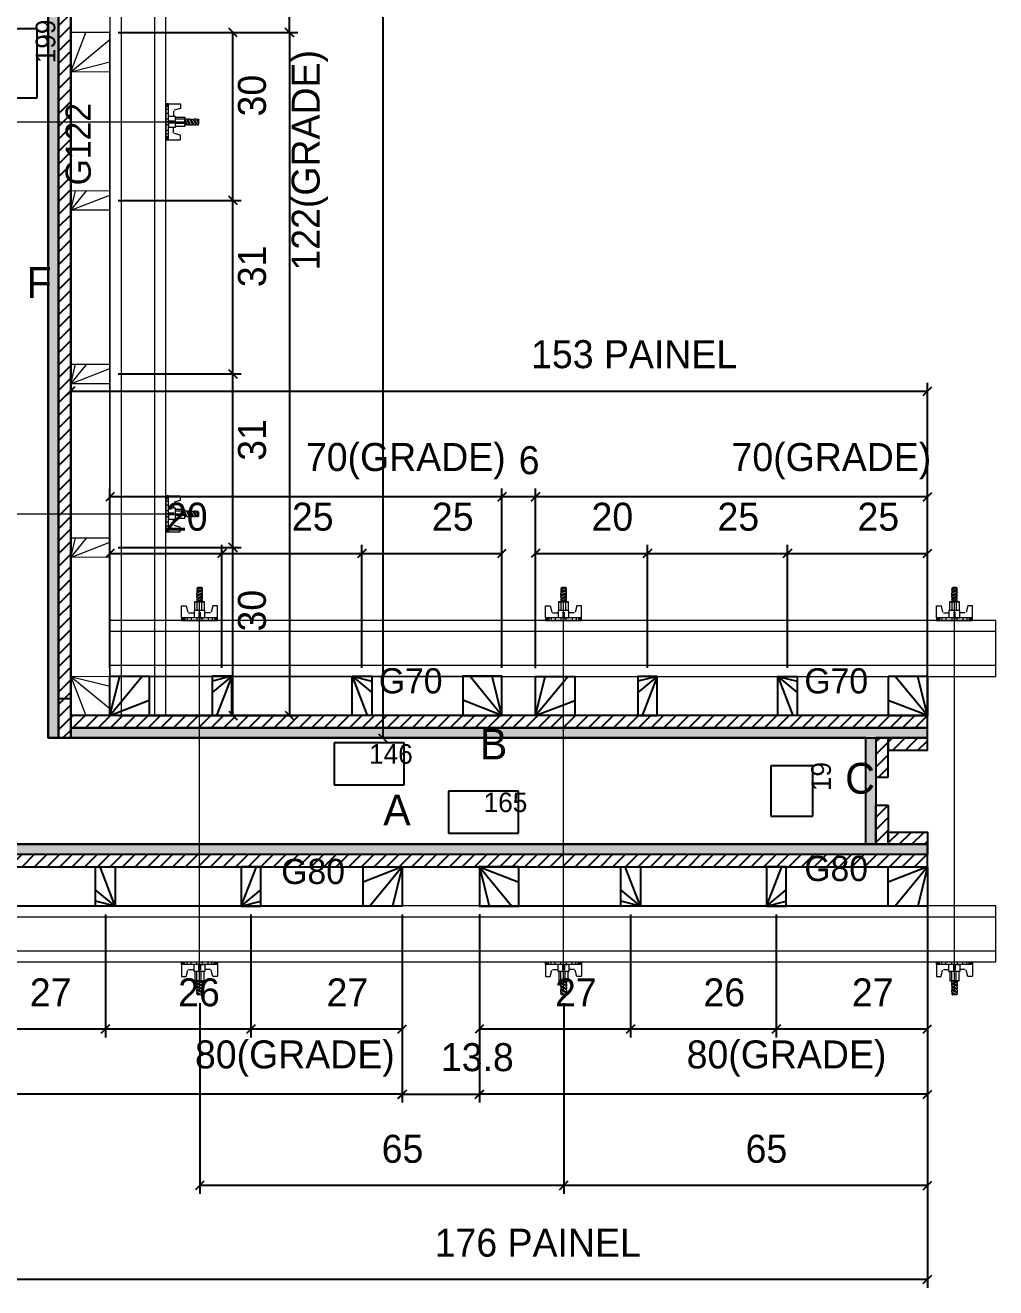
# Model space of a CAD drawing. Header units: metres. Extents: x 3381 to 7688, y 7451 to 8182.
# Drawn here: x 3556.9 to 3903.5, y 7450.9 to 7901.9 of the extents above; entities that cross this region are included whole.
import ezdxf

# ---------------------------------------------------------------- set-up
doc = ezdxf.new("R2010")
doc.units = ezdxf.units.M
for name, color, linetype in [('CHAPA', 7, 'Continuous'), ('CONCRETO', 7, 'Continuous'), ('COTA', 7, 'Continuous'), ('Hachura', 7, 'Continuous'), ('Madeira', 7, 'Continuous'), ('MEIO_PONT', 7, 'Continuous'), ('Perfil Metálico', 7, 'Continuous'), ('SARRAFO', 7, 'Continuous'), ('TEXTO_GERAL', 7, 'Continuous')]:
    doc.layers.add(name, color=color, linetype=linetype)

msp = doc.modelspace()

# ---------------------------------------------------------------- hatches: boundary and pattern name
at = {"layer": 'Hachura'}
h = msp.add_hatch(color=7, dxfattribs=at)
h.dxf.hatch_style = 1
h.paths.add_polyline_path([(3568.7, 8067.31), (3565.1, 8067.31), (3565.1, 7647.31), (3568.7, 7647.31), (3568.7, 8067.31)])
h = msp.add_hatch(dxfattribs=at)
h.set_pattern_fill('ANSI31')
h.paths.add_polyline_path([(3573.1, 8067.31), (3568.7, 8067.31), (3568.7, 7647.31), (3573.1, 7647.31), (3573.1, 8067.31)])
h = msp.add_hatch(dxfattribs=at)
h.set_pattern_fill('ANSI31')
h.paths.add_polyline_path([(3573.1, 7650.91), (3573.1, 7655.31), (3879.1, 7655.31), (3879.1, 7650.91), (3573.1, 7650.91)])
h = msp.add_hatch(color=7, dxfattribs=at)
h.dxf.hatch_style = 1
h.paths.add_polyline_path([(3573.1, 7647.31), (3879.1, 7647.31), (3879.1, 7650.91), (3573.1, 7650.91), (3573.1, 7647.31)])
h = msp.add_hatch(color=7, dxfattribs=at)
h.dxf.hatch_style = 1
h.paths.add_polyline_path([(3860.7, 7609.31), (3857.1, 7609.31), (3857.1, 7647.31), (3860.7, 7647.31), (3860.7, 7609.31)])
h = msp.add_hatch(dxfattribs=at)
h.set_pattern_fill('ANSI31')
h.paths.add_polyline_path([(3860.7, 7647.31), (3865.1, 7647.31), (3865.1, 7633.31), (3860.7, 7633.31), (3860.7, 7647.31)])
h = msp.add_hatch(dxfattribs=at)
h.set_pattern_fill('ANSI31')
h.paths.add_polyline_path([(3865.1, 7642.91), (3865.1, 7647.31), (3879.1, 7647.31), (3879.1, 7642.91), (3865.1, 7642.91)])
h = msp.add_hatch(dxfattribs=at)
h.set_pattern_fill('ANSI31')
h.paths.add_polyline_path([(3860.7, 7609.31), (3865.1, 7609.31), (3865.1, 7623.31), (3860.7, 7623.31), (3860.7, 7609.31)])
h = msp.add_hatch(dxfattribs=at)
h.set_pattern_fill('ANSI31')
h.paths.add_polyline_path([(3865.1, 7613.71), (3865.1, 7609.31), (3879.1, 7609.31), (3879.1, 7613.71), (3865.1, 7613.71)])
h = msp.add_hatch(color=7, dxfattribs=at)
h.dxf.hatch_style = 1
h.paths.add_polyline_path([(3527.1, 7609.31), (3879.1, 7609.31), (3879.1, 7605.71), (3527.1, 7605.71), (3527.1, 7609.31)])
h = msp.add_hatch(dxfattribs=at)
h.set_pattern_fill('ANSI31')
h.paths.add_polyline_path([(3527.1, 7605.71), (3527.1, 7601.31), (3879.1, 7601.31), (3879.1, 7605.71), (3527.1, 7605.71)])

# ---------------------------------------------------------------- linework, layer by layer
at = {"layer": 'CHAPA', "color": 1, "lineweight": 25}
for points in [[(3565.1, 8067.31), (3565.1, 7647.31), (3568.7, 7647.31), (3568.7, 8067.31)], [(3573.1, 7647.31), (3879.1, 7647.31), (3879.1, 7650.91), (3573.1, 7650.91)], [(3860.7, 7609.31), (3857.1, 7609.31), (3857.1, 7647.31), (3860.7, 7647.31)], [(3527.1, 7609.31), (3879.1, 7609.31), (3879.1, 7605.71), (3527.1, 7605.71)]]:
    msp.add_lwpolyline(points, close=True, dxfattribs=at)
at = {"layer": 'CONCRETO', "color": 2, "lineweight": 25}
msp.add_lwpolyline([(3857.1, 7609.31), (3857.1, 7647.31), (3565.1, 7647.31), (3565.1, 8045.31), (3527.1, 8045.31), (3527.1, 7609.31)], close=True, dxfattribs=at)
at = {"layer": 'COTA', "color": 241, "lineweight": 25}
for p, q in [((3684.58, 8067.31), (3684.58, 7647.31)), ((3651.23, 7899.32), (3651.23, 7907.33)), ((3590.08, 7899.32), (3654.23, 7899.32)), ((3590.1, 7899.32), (3634.03, 7899.32)), ((3590.1, 7899.32), (3654.23, 7899.32)), ((3631.03, 7839.33), (3631.03, 7899.32)), ((3651.23, 7899.32), (3651.23, 7655.33)), ((3590.1, 7839.33), (3634.03, 7839.33)), ((3590.1, 7839.33), (3634.03, 7839.33)), ((3631.03, 7777.33), (3631.03, 7839.33)), ((3590.1, 7777.33), (3634.03, 7777.33)), ((3590.1, 7777.33), (3634.03, 7777.33)), ((3631.03, 7715.33), (3631.03, 7777.33)), ((3573.1, 7650.31), (3573.1, 7774.18)), ((3573.1, 7771.18), (3879.1, 7771.18)), ((3879.1, 7650.31), (3879.1, 7774.18)), ((3587.11, 7672.3), (3587.11, 7736.45)), ((3727.11, 7672.32), (3727.11, 7736.45)), ((3727.11, 7672.33), (3727.11, 7736.43)), ((3739.1, 7672.28), (3739.1, 7736.43)), ((3739.1, 7672.31), (3739.1, 7736.43)), ((3879.1, 7672.31), (3879.1, 7736.43)), ((3727.11, 7733.45), (3587.11, 7733.45)), ((3739.1, 7733.43), (3727.11, 7733.43)), ((3879.1, 7733.43), (3739.1, 7733.43)), ((3587.11, 7672.33), (3587.11, 7716.25)), ((3587.11, 7713.25), (3627.11, 7713.25)), ((3590.1, 7715.33), (3634.03, 7715.33)), ((3590.1, 7715.33), (3634.03, 7715.33)), ((3627.11, 7672.33), (3627.11, 7716.25)), ((3627.11, 7672.33), (3627.11, 7716.25)), ((3627.11, 7713.25), (3677.11, 7713.25)), ((3631.03, 7655.33), (3631.03, 7715.33)), ((3677.11, 7672.33), (3677.11, 7716.25)), ((3677.11, 7672.33), (3677.11, 7716.25)), ((3677.11, 7713.25), (3727.11, 7713.25)), ((3727.11, 7672.32), (3727.11, 7716.25)), ((3739.1, 7672.31), (3739.1, 7716.24)), ((3739.1, 7713.24), (3779.1, 7713.24)), ((3779.1, 7672.31), (3779.1, 7716.24)), ((3779.1, 7672.31), (3779.1, 7716.24)), ((3779.1, 7713.24), (3829.1, 7713.24)), ((3829.1, 7672.31), (3829.1, 7716.24)), ((3829.1, 7672.31), (3829.1, 7716.24)), ((3829.1, 7713.24), (3879.1, 7713.24)), ((3879.1, 7672.31), (3879.1, 7716.24)), ((3590.11, 7655.33), (3634.03, 7655.33)), ((3590.11, 7655.33), (3654.23, 7655.33)), ((3576.1, 7647.31), (3687.58, 7647.31)), ((3879.1, 7598.27), (3879.1, 7450.91)), ((3879.1, 7598.27), (3879.1, 7484.44)), ((3585.48, 7584.27), (3585.48, 7540.34)), ((3585.48, 7584.27), (3585.48, 7540.34)), ((3637.48, 7584.27), (3637.48, 7540.34)), ((3637.48, 7584.27), (3637.48, 7540.34)), ((3691.47, 7584.27), (3691.47, 7517.04)), ((3691.48, 7584.27), (3691.48, 7540.34)), ((3691.5, 7584.27), (3691.5, 7517.04)), ((3719.08, 7584.27), (3719.08, 7540.34)), ((3719.08, 7584.27), (3719.08, 7517.04)), ((3719.1, 7584.31), (3719.1, 7517.04)), ((3773.08, 7584.27), (3773.08, 7540.34)), ((3773.08, 7584.27), (3773.08, 7540.34)), ((3825.08, 7584.27), (3825.08, 7540.34)), ((3825.08, 7584.27), (3825.08, 7540.34)), ((3879.08, 7584.27), (3879.08, 7540.34)), ((3879.1, 7584.27), (3879.1, 7517.04)), ((3619.16, 7552.51), (3619.16, 7484.44)), ((3749.16, 7552.51), (3749.16, 7484.44)), ((3749.16, 7552.51), (3749.16, 7484.44)), ((3531.48, 7543.34), (3585.48, 7543.34)), ((3585.48, 7543.34), (3637.48, 7543.34)), ((3637.48, 7543.34), (3691.48, 7543.34)), ((3719.08, 7543.34), (3773.08, 7543.34)), ((3773.08, 7543.34), (3825.08, 7543.34)), ((3825.08, 7543.34), (3879.08, 7543.34)), ((3691.47, 7520.04), (3531.48, 7520.04)), ((3691.5, 7520.04), (3719.1, 7520.04)), ((3879.1, 7520.04), (3719.08, 7520.04)), ((3749.16, 7487.44), (3619.16, 7487.44)), ((3879.1, 7487.44), (3749.16, 7487.44)), ((3879.1, 7453.91), (3527.1, 7453.91))]:
    msp.add_line(p, q, dxfattribs=at)
at = {"layer": 'COTA', "color": 180, "lineweight": 25}
for p, q in [((3561.1, 7900.64), (3546.1, 7900.64)), ((3561.1, 7875.98), (3561.1, 7900.64)), ((3546.1, 7875.98), (3561.1, 7875.98)), ((3692.14, 7645.61), (3667.14, 7645.61)), ((3667.14, 7645.61), (3667.14, 7630.61)), ((3692.14, 7630.61), (3692.14, 7645.61)), ((3838.1, 7637.31), (3823.1, 7637.31)), ((3823.1, 7637.31), (3823.1, 7619.31)), ((3838.1, 7619.31), (3838.1, 7637.31)), ((3667.14, 7630.61), (3692.14, 7630.61)), ((3733.06, 7628.31), (3708.06, 7628.31)), ((3708.06, 7628.31), (3708.06, 7613.31)), ((3733.06, 7613.31), (3733.06, 7628.31)), ((3823.1, 7619.31), (3838.1, 7619.31)), ((3708.06, 7613.31), (3733.06, 7613.31))]:
    msp.add_line(p, q, dxfattribs=at)
at = {"layer": 'COTA', "color": 0, "lineweight": 25}
for p, q in [((3632.53, 7897.82), (3629.53, 7900.82)), ((3652.73, 7897.82), (3649.73, 7900.82)), ((3649.73, 7900.82), (3652.73, 7897.82)), ((3632.53, 7837.83), (3629.53, 7840.83)), ((3629.53, 7840.83), (3632.53, 7837.83)), ((3632.53, 7775.83), (3629.53, 7778.83)), ((3629.53, 7778.83), (3632.53, 7775.83)), ((3574.6, 7772.68), (3571.6, 7769.68)), ((3877.6, 7769.68), (3880.6, 7772.68)), ((3588.61, 7734.95), (3585.61, 7731.95)), ((3725.61, 7731.95), (3728.61, 7734.95)), ((3728.61, 7734.93), (3725.61, 7731.93)), ((3740.6, 7734.93), (3737.6, 7731.93)), ((3737.6, 7731.93), (3740.6, 7734.93)), ((3877.6, 7731.93), (3880.6, 7734.93)), ((3632.53, 7713.83), (3629.53, 7716.83)), ((3629.53, 7716.83), (3632.53, 7713.83)), ((3588.61, 7714.75), (3585.61, 7711.75)), ((3625.61, 7711.75), (3628.61, 7714.75)), ((3628.61, 7714.75), (3625.61, 7711.75)), ((3675.61, 7711.75), (3678.61, 7714.75)), ((3678.61, 7714.75), (3675.61, 7711.75)), ((3725.61, 7711.75), (3728.61, 7714.75)), ((3740.6, 7714.74), (3737.6, 7711.74)), ((3777.6, 7711.74), (3780.6, 7714.74)), ((3780.6, 7714.74), (3777.6, 7711.74)), ((3827.6, 7711.74), (3830.6, 7714.74)), ((3830.6, 7714.74), (3827.6, 7711.74)), ((3877.6, 7711.74), (3880.6, 7714.74)), ((3629.53, 7656.83), (3632.53, 7653.83)), ((3649.73, 7656.83), (3652.73, 7653.83)), ((3683.08, 7648.81), (3686.08, 7645.81)), ((3583.98, 7541.84), (3586.98, 7544.84)), ((3586.98, 7544.84), (3583.98, 7541.84)), ((3635.98, 7541.84), (3638.98, 7544.84)), ((3638.98, 7544.84), (3635.98, 7541.84)), ((3689.98, 7541.84), (3692.98, 7544.84)), ((3720.58, 7544.84), (3717.58, 7541.84)), ((3771.58, 7541.84), (3774.58, 7544.84)), ((3774.58, 7544.84), (3771.58, 7541.84)), ((3823.58, 7541.84), (3826.58, 7544.84)), ((3826.58, 7544.84), (3823.58, 7541.84)), ((3877.58, 7541.84), (3880.58, 7544.84)), ((3689.97, 7518.54), (3692.97, 7521.54)), ((3693, 7521.54), (3690, 7518.54)), ((3720.58, 7521.54), (3717.58, 7518.54)), ((3717.6, 7518.54), (3720.6, 7521.54)), ((3877.6, 7518.54), (3880.6, 7521.54)), ((3620.66, 7488.94), (3617.66, 7485.94)), ((3750.66, 7488.94), (3747.66, 7485.94)), ((3747.66, 7485.94), (3750.66, 7488.94)), ((3877.6, 7485.94), (3880.6, 7488.94)), ((3877.6, 7452.41), (3880.6, 7455.41))]:
    msp.add_line(p, q, dxfattribs=at)
at = {"layer": 'Hachura', "color": 0, "lineweight": 9}
for p, q in [((3608.01, 7873.71), (3607.08, 7873.71)), ((3608.01, 7873.5), (3607.08, 7873.5)), ((3608.01, 7873.17), (3607.08, 7873.17)), ((3608.01, 7872.7), (3607.08, 7872.7)), ((3608.01, 7871.86), (3607.08, 7871.86)), ((3607.09, 7873.85), (3607.09, 7860.96)), ((3607.99, 7873.85), (3607.09, 7873.85)), ((3607.09, 7872.9), (3607.09, 7865.08)), ((3608.01, 7870.43), (3607.09, 7870.43)), ((3607.99, 7860.95), (3607.99, 7873.85)), ((3607.99, 7873.85), (3612.25, 7873.85)), ((3609.8, 7871.28), (3609.8, 7869.33)), ((3612.25, 7872.17), (3610.04, 7871.59)), ((3612.25, 7873.85), (3612.25, 7872.17)), ((3607.99, 7867.4), (3607.09, 7867.4)), ((3607.24, 7866.44), (3607.67, 7866.44)), ((3607.87, 7868.38), (3607.43, 7868.38)), ((3607.67, 7866.44), (3607.88, 7866.44)), ((3610.57, 7869.34), (3607.99, 7869.34)), ((3609.99, 7867.61), (3607.99, 7867.61)), ((3607.99, 7867.4), (3607.99, 7865.47)), ((3607.99, 7867.09), (3609.99, 7867.09)), ((3607.99, 7866.11), (3607.99, 7866.76)), ((3607.99, 7860.95), (3607.99, 7866.11)), ((3607.99, 7865.47), (3610.57, 7865.47)), ((3609.8, 7863.52), (3609.8, 7865.47)), ((3610.57, 7865.47), (3610.57, 7869.34)), ((3610.57, 7869.34), (3610.57, 7869.08)), ((3610.57, 7869.34), (3610.57, 7869.08)), ((3610.57, 7869.08), (3613.8, 7869.08)), ((3613.8, 7868.3), (3610.57, 7868.3)), ((3613.8, 7866.76), (3610.57, 7866.76)), ((3613.8, 7865.73), (3610.57, 7865.73)), ((3613.73, 7869.08), (3613.73, 7865.73)), ((3613.8, 7869.08), (3613.8, 7865.73)), ((3614.44, 7868.3), (3613.8, 7868.3)), ((3614.76, 7866.37), (3613.8, 7868.3)), ((3613.8, 7867.53), (3614.43, 7866.26)), ((3613.8, 7867.27), (3614.25, 7866.37)), ((3613.8, 7866.37), (3614.25, 7866.37)), ((3614.44, 7868.3), (3615.41, 7866.37)), ((3614.52, 7868.4), (3615.59, 7866.26)), ((3615.83, 7866.3), (3614.75, 7868.46)), ((3614.76, 7866.37), (3615.41, 7866.37)), ((3615.39, 7868.3), (3614.96, 7868.3)), ((3615.92, 7866.37), (3614.96, 7868.3)), ((3615.39, 7868.3), (3615.6, 7868.3)), ((3615.6, 7868.3), (3616.57, 7866.37)), ((3615.68, 7868.4), (3616.75, 7866.26)), ((3616.99, 7866.3), (3615.91, 7868.46)), ((3615.92, 7866.37), (3616.57, 7866.37)), ((3616.12, 7868.3), (3616.76, 7868.3)), ((3617.09, 7866.37), (3616.12, 7868.3)), ((3616.36, 7866.37), (3616.57, 7866.37)), ((3616.76, 7868.3), (3617.73, 7866.37)), ((3616.84, 7868.4), (3617.91, 7866.26)), ((3618.15, 7866.3), (3617.07, 7868.46)), ((3617.09, 7866.37), (3617.73, 7866.37)), ((3618.25, 7866.37), (3617.28, 7868.3)), ((3617.92, 7868.3), (3617.28, 7868.3)), ((3618.25, 7866.37), (3617.28, 7868.3)), ((3617.92, 7868.3), (3618.57, 7867.02)), ((3618, 7868.4), (3618.57, 7867.27)), ((3618.57, 7867.79), (3618.23, 7868.46)), ((3618.25, 7866.37), (3618.57, 7866.37)), ((3618.57, 7868.05), (3618.44, 7868.3)), ((3618.57, 7868.3), (3618.89, 7867.98)), ((3618.57, 7868.3), (3618.57, 7866.37)), ((3618.57, 7866.37), (3618.89, 7866.69)), ((3618.89, 7866.69), (3618.89, 7867.98)), ((3608.01, 7864.36), (3607.08, 7864.36)), ((3608.01, 7862.95), (3607.08, 7862.95)), ((3608.01, 7862.1), (3607.08, 7862.1)), ((3608.01, 7861.64), (3607.08, 7861.64)), ((3608.01, 7861.3), (3607.08, 7861.3)), ((3608.01, 7861.09), (3607.08, 7861.09)), ((3607.09, 7860.96), (3612.23, 7860.96)), ((3612.25, 7862.63), (3610.04, 7863.21)), ((3612.25, 7860.95), (3612.25, 7862.63)), ((3607.06, 7733.85), (3607.06, 7720.96)), ((3607.97, 7733.85), (3607.06, 7733.85)), ((3607.98, 7733.71), (3607.06, 7733.71)), ((3607.98, 7733.5), (3607.06, 7733.5)), ((3607.98, 7733.17), (3607.06, 7733.17)), ((3607.06, 7732.9), (3607.06, 7725.08)), ((3607.98, 7732.7), (3607.06, 7732.7)), ((3607.98, 7731.86), (3607.06, 7731.86)), ((3607.98, 7730.43), (3607.06, 7730.43)), ((3607.97, 7720.95), (3607.97, 7733.85)), ((3607.97, 7733.85), (3612.22, 7733.85)), ((3609.77, 7731.28), (3609.77, 7729.33)), ((3612.22, 7732.17), (3610.01, 7731.59)), ((3612.22, 7733.85), (3612.22, 7732.17)), ((3607.97, 7727.4), (3607.06, 7727.4)), ((3607.21, 7726.44), (3607.65, 7726.44)), ((3607.84, 7728.38), (3607.41, 7728.38)), ((3607.65, 7726.44), (3607.86, 7726.44)), ((3610.55, 7729.34), (3607.97, 7729.34)), ((3609.96, 7727.61), (3607.97, 7727.61)), ((3607.97, 7727.4), (3607.97, 7725.47)), ((3607.97, 7727.09), (3609.96, 7727.09)), ((3607.97, 7726.11), (3607.97, 7726.76)), ((3607.97, 7720.95), (3607.97, 7726.11)), ((3610.55, 7725.47), (3610.55, 7729.34)), ((3610.55, 7729.34), (3610.55, 7729.08)), ((3610.55, 7729.34), (3610.55, 7729.08)), ((3610.55, 7729.08), (3613.77, 7729.08)), ((3613.77, 7728.3), (3610.55, 7728.3)), ((3613.77, 7726.76), (3610.55, 7726.76)), ((3613.77, 7725.73), (3610.55, 7725.73)), ((3613.7, 7729.08), (3613.7, 7725.73)), ((3613.77, 7729.08), (3613.77, 7725.73)), ((3614.41, 7728.3), (3613.77, 7728.3)), ((3614.74, 7726.37), (3613.77, 7728.3)), ((3613.77, 7727.53), (3614.4, 7726.26)), ((3613.77, 7727.27), (3614.22, 7726.37)), ((3613.77, 7726.37), (3614.22, 7726.37)), ((3614.41, 7728.3), (3615.38, 7726.37)), ((3614.49, 7728.4), (3615.56, 7726.26)), ((3615.81, 7726.3), (3614.72, 7728.46)), ((3614.74, 7726.37), (3615.38, 7726.37)), ((3615.36, 7728.3), (3614.93, 7728.3)), ((3615.9, 7726.37), (3614.93, 7728.3)), ((3615.36, 7728.3), (3615.58, 7728.3)), ((3615.58, 7728.3), (3616.54, 7726.37)), ((3615.65, 7728.4), (3616.72, 7726.26)), ((3616.97, 7726.3), (3615.88, 7728.46)), ((3615.9, 7726.37), (3616.54, 7726.37)), ((3616.09, 7728.3), (3616.74, 7728.3)), ((3617.06, 7726.37), (3616.09, 7728.3)), ((3616.33, 7726.37), (3616.54, 7726.37)), ((3616.74, 7728.3), (3617.7, 7726.37)), ((3616.82, 7728.4), (3617.89, 7726.26)), ((3618.13, 7726.3), (3617.04, 7728.46)), ((3617.06, 7726.37), (3617.7, 7726.37)), ((3618.22, 7726.37), (3617.25, 7728.3)), ((3617.9, 7728.3), (3617.25, 7728.3)), ((3618.22, 7726.37), (3617.25, 7728.3)), ((3617.9, 7728.3), (3618.54, 7727.02)), ((3617.98, 7728.4), (3618.54, 7727.27)), ((3618.54, 7727.79), (3618.21, 7728.46)), ((3618.22, 7726.37), (3618.54, 7726.37)), ((3618.54, 7728.05), (3618.41, 7728.3)), ((3618.54, 7728.3), (3618.86, 7727.98)), ((3618.54, 7728.3), (3618.54, 7726.37)), ((3618.54, 7726.37), (3618.86, 7726.69)), ((3618.86, 7726.69), (3618.86, 7727.98)), ((3607.98, 7724.36), (3607.06, 7724.36)), ((3607.98, 7722.95), (3607.06, 7722.95)), ((3607.98, 7722.1), (3607.06, 7722.1)), ((3607.98, 7721.64), (3607.06, 7721.64)), ((3607.98, 7721.3), (3607.06, 7721.3)), ((3607.98, 7721.09), (3607.06, 7721.09)), ((3607.97, 7725.47), (3610.55, 7725.47)), ((3609.77, 7723.52), (3609.77, 7725.47)), ((3612.22, 7722.63), (3610.01, 7723.21)), ((3612.22, 7720.95), (3612.22, 7722.63)), ((3607.06, 7720.96), (3612.2, 7720.96)), ((3618.71, 7700.79), (3618.04, 7700.45)), ((3620.21, 7700.37), (3618.04, 7699.29)), ((3620.21, 7699.21), (3618.04, 7698.13)), ((3618.1, 7700.22), (3619.23, 7700.79)), ((3618.1, 7699.06), (3620.24, 7700.13)), ((3618.1, 7697.9), (3620.24, 7698.97)), ((3618.2, 7700.79), (3618.52, 7701.11)), ((3618.46, 7700.79), (3618.2, 7700.66)), ((3618.2, 7700.14), (3619.49, 7700.79)), ((3618.2, 7700.79), (3620.14, 7700.79)), ((3620.13, 7700.47), (3618.2, 7699.5)), ((3620.13, 7700.47), (3618.2, 7699.5)), ((3618.2, 7700.14), (3618.2, 7699.5)), ((3618.2, 7698.98), (3620.13, 7699.95)), ((3620.13, 7699.31), (3618.2, 7698.34)), ((3618.2, 7698.34), (3618.2, 7698.98)), ((3618.2, 7697.82), (3620.13, 7698.79)), ((3619.81, 7701.11), (3618.52, 7701.11)), ((3620.14, 7700.79), (3619.81, 7701.11)), ((3620.13, 7700.47), (3620.13, 7700.79)), ((3620.13, 7699.31), (3620.13, 7699.95)), ((3620.13, 7698.15), (3620.13, 7698.79)), ((3620.13, 7698.58), (3620.13, 7698.79)), ((3748.71, 7700.79), (3748.04, 7700.45)), ((3750.21, 7700.37), (3748.04, 7699.29)), ((3750.21, 7699.21), (3748.04, 7698.13)), ((3748.1, 7700.22), (3749.23, 7700.79)), ((3748.1, 7699.06), (3750.24, 7700.13)), ((3748.1, 7697.9), (3750.24, 7698.97)), ((3748.2, 7700.79), (3748.52, 7701.11)), ((3748.46, 7700.79), (3748.2, 7700.66)), ((3748.2, 7700.14), (3749.49, 7700.79)), ((3748.2, 7700.79), (3750.14, 7700.79)), ((3750.13, 7700.47), (3748.2, 7699.5)), ((3750.13, 7700.47), (3748.2, 7699.5)), ((3748.2, 7700.14), (3748.2, 7699.5)), ((3748.2, 7698.98), (3750.13, 7699.95)), ((3750.13, 7699.31), (3748.2, 7698.34)), ((3748.2, 7698.34), (3748.2, 7698.98)), ((3748.2, 7697.82), (3750.13, 7698.79)), ((3749.81, 7701.11), (3748.52, 7701.11)), ((3750.14, 7700.79), (3749.81, 7701.11)), ((3750.13, 7700.47), (3750.13, 7700.79)), ((3750.13, 7699.31), (3750.13, 7699.95)), ((3750.13, 7698.15), (3750.13, 7698.79)), ((3750.13, 7698.58), (3750.13, 7698.79)), ((3888.31, 7700.79), (3887.64, 7700.45)), ((3889.81, 7700.37), (3887.64, 7699.29)), ((3889.81, 7699.21), (3887.64, 7698.13)), ((3887.7, 7700.22), (3888.83, 7700.79)), ((3887.7, 7699.06), (3889.84, 7700.13)), ((3887.7, 7697.9), (3889.84, 7698.97)), ((3887.8, 7700.79), (3888.12, 7701.11)), ((3888.06, 7700.79), (3887.8, 7700.66)), ((3887.8, 7700.14), (3889.09, 7700.79)), ((3887.8, 7700.79), (3889.73, 7700.79)), ((3889.73, 7700.47), (3887.8, 7699.5)), ((3889.73, 7700.47), (3887.8, 7699.5)), ((3887.8, 7700.14), (3887.8, 7699.5)), ((3887.8, 7698.98), (3889.73, 7699.95)), ((3889.73, 7699.31), (3887.8, 7698.34)), ((3887.8, 7698.34), (3887.8, 7698.98)), ((3887.8, 7697.82), (3889.73, 7698.79)), ((3889.41, 7701.11), (3888.12, 7701.11)), ((3889.73, 7700.79), (3889.41, 7701.11)), ((3889.73, 7700.47), (3889.73, 7700.79)), ((3889.73, 7699.31), (3889.73, 7699.95)), ((3889.73, 7698.15), (3889.73, 7698.79)), ((3889.73, 7698.58), (3889.73, 7698.79)), ((3612.65, 7690.21), (3612.65, 7694.47)), ((3612.65, 7694.47), (3614.33, 7694.47)), ((3614.33, 7694.47), (3614.91, 7692.26)), ((3617.42, 7696.02), (3620.78, 7696.02)), ((3617.42, 7692.79), (3617.42, 7696.02)), ((3617.42, 7695.95), (3620.78, 7695.95)), ((3620.21, 7698.05), (3618.04, 7696.97)), ((3618.1, 7696.74), (3620.24, 7697.81)), ((3620.13, 7698.15), (3618.2, 7697.18)), ((3618.2, 7697.61), (3618.2, 7697.82)), ((3618.2, 7696.66), (3620.13, 7697.63)), ((3618.2, 7697.61), (3618.2, 7697.18)), ((3620.13, 7696.98), (3618.2, 7696.02)), ((3618.2, 7696.66), (3618.2, 7696.02)), ((3618.2, 7696.02), (3618.2, 7692.79)), ((3618.97, 7696.02), (3620.24, 7696.65)), ((3619.23, 7696.02), (3620.13, 7696.47)), ((3619.75, 7696.02), (3619.75, 7692.79)), ((3620.13, 7696.98), (3620.13, 7697.63)), ((3620.13, 7696.02), (3620.13, 7696.47)), ((3620.78, 7696.02), (3620.78, 7692.79)), ((3623.87, 7694.47), (3623.29, 7692.26)), ((3625.55, 7694.47), (3623.87, 7694.47)), ((3625.55, 7689.31), (3625.55, 7694.45)), ((3742.65, 7690.21), (3742.65, 7694.47)), ((3742.65, 7694.47), (3744.33, 7694.47)), ((3744.33, 7694.47), (3744.91, 7692.26)), ((3747.42, 7696.02), (3750.78, 7696.02)), ((3747.42, 7692.79), (3747.42, 7696.02)), ((3747.42, 7695.95), (3750.78, 7695.95)), ((3750.21, 7698.05), (3748.04, 7696.97)), ((3748.1, 7696.74), (3750.24, 7697.81)), ((3750.13, 7698.15), (3748.2, 7697.18)), ((3748.2, 7697.61), (3748.2, 7697.82)), ((3748.2, 7696.66), (3750.13, 7697.63)), ((3748.2, 7697.61), (3748.2, 7697.18)), ((3750.13, 7696.98), (3748.2, 7696.02)), ((3748.2, 7696.66), (3748.2, 7696.02)), ((3748.2, 7696.02), (3748.2, 7692.79)), ((3748.97, 7696.02), (3750.24, 7696.65)), ((3749.23, 7696.02), (3750.13, 7696.47)), ((3749.75, 7696.02), (3749.75, 7692.79)), ((3750.13, 7696.98), (3750.13, 7697.63)), ((3750.13, 7696.02), (3750.13, 7696.47)), ((3750.78, 7696.02), (3750.78, 7692.79)), ((3753.87, 7694.47), (3753.29, 7692.26)), ((3755.55, 7694.47), (3753.87, 7694.47)), ((3755.55, 7689.31), (3755.55, 7694.45)), ((3882.25, 7690.21), (3882.25, 7694.47)), ((3882.25, 7694.47), (3883.93, 7694.47)), ((3883.93, 7694.47), (3884.51, 7692.26)), ((3887.02, 7696.02), (3890.38, 7696.02)), ((3887.02, 7692.79), (3887.02, 7696.02)), ((3887.02, 7695.95), (3890.38, 7695.95)), ((3889.81, 7698.05), (3887.64, 7696.97)), ((3887.7, 7696.74), (3889.84, 7697.81)), ((3889.73, 7698.15), (3887.8, 7697.18)), ((3887.8, 7697.61), (3887.8, 7697.82)), ((3887.8, 7696.66), (3889.73, 7697.63)), ((3887.8, 7697.61), (3887.8, 7697.18)), ((3889.73, 7696.98), (3887.8, 7696.02)), ((3887.8, 7696.66), (3887.8, 7696.02)), ((3887.8, 7696.02), (3887.8, 7692.79)), ((3888.57, 7696.02), (3889.84, 7696.65)), ((3888.83, 7696.02), (3889.73, 7696.47)), ((3889.35, 7696.02), (3889.35, 7692.79)), ((3889.73, 7696.98), (3889.73, 7697.63)), ((3889.73, 7696.02), (3889.73, 7696.47)), ((3890.38, 7696.02), (3890.38, 7692.79)), ((3893.47, 7694.47), (3892.89, 7692.26)), ((3895.15, 7694.47), (3893.47, 7694.47)), ((3895.15, 7689.31), (3895.15, 7694.45)), ((3625.55, 7690.21), (3612.65, 7690.21)), ((3612.65, 7690.21), (3612.65, 7689.31)), ((3612.79, 7690.23), (3612.79, 7689.3)), ((3613, 7690.23), (3613, 7689.3)), ((3613.34, 7690.23), (3613.34, 7689.3)), ((3613.8, 7690.23), (3613.8, 7689.3)), ((3614.64, 7690.23), (3614.64, 7689.3)), ((3615.22, 7692.02), (3617.17, 7692.02)), ((3616.08, 7690.23), (3616.08, 7689.31)), ((3621.04, 7692.79), (3617.17, 7692.79)), ((3617.17, 7692.79), (3617.17, 7690.21)), ((3617.17, 7692.79), (3617.42, 7692.79)), ((3617.17, 7692.79), (3617.42, 7692.79)), ((3618.13, 7690.09), (3618.13, 7689.65)), ((3618.9, 7692.21), (3618.9, 7690.21)), ((3619.1, 7690.21), (3621.04, 7690.21)), ((3619.11, 7690.21), (3619.11, 7689.31)), ((3619.41, 7690.21), (3619.41, 7692.21)), ((3620.39, 7690.21), (3619.75, 7690.21)), ((3620.06, 7689.89), (3620.06, 7690.11)), ((3620.06, 7689.46), (3620.06, 7689.89)), ((3625.55, 7690.21), (3620.39, 7690.21)), ((3621.04, 7690.21), (3621.04, 7692.79)), ((3622.98, 7692.02), (3621.04, 7692.02)), ((3622.14, 7690.23), (3622.14, 7689.3)), ((3623.56, 7690.23), (3623.56, 7689.3)), ((3624.4, 7690.23), (3624.4, 7689.3)), ((3624.86, 7690.23), (3624.86, 7689.3)), ((3625.2, 7690.23), (3625.2, 7689.3)), ((3625.41, 7690.23), (3625.41, 7689.3)), ((3755.55, 7690.21), (3742.65, 7690.21)), ((3742.65, 7690.21), (3742.65, 7689.31)), ((3742.79, 7690.23), (3742.79, 7689.3)), ((3743, 7690.23), (3743, 7689.3)), ((3743.34, 7690.23), (3743.34, 7689.3)), ((3743.8, 7690.23), (3743.8, 7689.3)), ((3744.64, 7690.23), (3744.64, 7689.3)), ((3745.22, 7692.02), (3747.17, 7692.02)), ((3746.08, 7690.23), (3746.08, 7689.31)), ((3751.04, 7692.79), (3747.17, 7692.79)), ((3747.17, 7692.79), (3747.17, 7690.21)), ((3747.17, 7692.79), (3747.42, 7692.79)), ((3747.17, 7692.79), (3747.42, 7692.79)), ((3748.13, 7690.09), (3748.13, 7689.65)), ((3748.9, 7692.21), (3748.9, 7690.21)), ((3749.1, 7690.21), (3751.04, 7690.21)), ((3749.11, 7690.21), (3749.11, 7689.31)), ((3749.41, 7690.21), (3749.41, 7692.21)), ((3750.39, 7690.21), (3749.75, 7690.21)), ((3750.06, 7689.89), (3750.06, 7690.11)), ((3750.06, 7689.46), (3750.06, 7689.89)), ((3755.55, 7690.21), (3750.39, 7690.21)), ((3751.04, 7690.21), (3751.04, 7692.79)), ((3752.98, 7692.02), (3751.04, 7692.02)), ((3752.14, 7690.23), (3752.14, 7689.3)), ((3753.56, 7690.23), (3753.56, 7689.3)), ((3754.4, 7690.23), (3754.4, 7689.3)), ((3754.86, 7690.23), (3754.86, 7689.3)), ((3755.2, 7690.23), (3755.2, 7689.3)), ((3755.41, 7690.23), (3755.41, 7689.3)), ((3895.15, 7690.21), (3882.25, 7690.21)), ((3882.25, 7690.21), (3882.25, 7689.31)), ((3882.39, 7690.23), (3882.39, 7689.3)), ((3882.6, 7690.23), (3882.6, 7689.3)), ((3882.94, 7690.23), (3882.94, 7689.3)), ((3883.4, 7690.23), (3883.4, 7689.3)), ((3884.24, 7690.23), (3884.24, 7689.3)), ((3884.82, 7692.02), (3886.77, 7692.02)), ((3885.67, 7690.23), (3885.67, 7689.31)), ((3890.64, 7692.79), (3886.77, 7692.79)), ((3886.77, 7692.79), (3886.77, 7690.21)), ((3886.77, 7692.79), (3887.02, 7692.79)), ((3886.77, 7692.79), (3887.02, 7692.79)), ((3887.73, 7690.09), (3887.73, 7689.65)), ((3888.5, 7692.21), (3888.5, 7690.21)), ((3888.7, 7690.21), (3890.64, 7690.21)), ((3888.71, 7690.21), (3888.71, 7689.31)), ((3889.01, 7690.21), (3889.01, 7692.21)), ((3889.99, 7690.21), (3889.35, 7690.21)), ((3889.66, 7689.89), (3889.66, 7690.11)), ((3889.66, 7689.46), (3889.66, 7689.89)), ((3895.15, 7690.21), (3889.99, 7690.21)), ((3890.64, 7690.21), (3890.64, 7692.79)), ((3892.58, 7692.02), (3890.64, 7692.02)), ((3891.74, 7690.23), (3891.74, 7689.3)), ((3893.16, 7690.23), (3893.16, 7689.3)), ((3894, 7690.23), (3894, 7689.3)), ((3894.46, 7690.23), (3894.46, 7689.3)), ((3894.8, 7690.23), (3894.8, 7689.3)), ((3895.01, 7690.23), (3895.01, 7689.3)), ((3612.65, 7689.31), (3625.55, 7689.31)), ((3613.6, 7689.31), (3621.42, 7689.31)), ((3742.65, 7689.31), (3755.55, 7689.31)), ((3743.6, 7689.31), (3751.42, 7689.31)), ((3882.25, 7689.31), (3895.15, 7689.31)), ((3883.2, 7689.31), (3891.02, 7689.31)), ((3612.65, 7567.31), (3625.54, 7567.31)), ((3612.65, 7566.41), (3612.65, 7567.31)), ((3625.54, 7566.41), (3612.65, 7566.41)), ((3612.65, 7566.41), (3612.65, 7562.15)), ((3612.78, 7566.39), (3612.78, 7567.32)), ((3612.99, 7566.39), (3612.99, 7567.32)), ((3613.33, 7566.39), (3613.33, 7567.32)), ((3613.6, 7567.31), (3621.41, 7567.31)), ((3613.79, 7566.39), (3613.79, 7567.32)), ((3614.32, 7562.15), (3614.9, 7564.36)), ((3614.64, 7566.39), (3614.64, 7567.32)), ((3615.22, 7564.6), (3617.16, 7564.6)), ((3616.07, 7566.39), (3616.07, 7567.31)), ((3617.16, 7563.83), (3617.16, 7566.41)), ((3621.03, 7563.83), (3617.16, 7563.83)), ((3617.16, 7563.83), (3617.42, 7563.83)), ((3617.16, 7563.83), (3617.42, 7563.83)), ((3617.42, 7563.83), (3617.42, 7560.6)), ((3618.12, 7566.53), (3618.12, 7566.97)), ((3618.19, 7560.6), (3618.19, 7563.83)), ((3618.89, 7564.41), (3618.89, 7566.41)), ((3619.09, 7566.41), (3621.03, 7566.41)), ((3619.1, 7566.41), (3619.1, 7567.31)), ((3619.41, 7566.41), (3619.41, 7564.41)), ((3620.38, 7566.41), (3619.74, 7566.41)), ((3619.74, 7560.6), (3619.74, 7563.83)), ((3620.05, 7567.16), (3620.05, 7566.73)), ((3620.05, 7566.73), (3620.05, 7566.52)), ((3625.54, 7566.41), (3620.38, 7566.41)), ((3620.77, 7560.6), (3620.77, 7563.83)), ((3621.03, 7566.41), (3621.03, 7563.83)), ((3622.97, 7564.6), (3621.03, 7564.6)), ((3622.13, 7566.39), (3622.13, 7567.32)), ((3623.87, 7562.15), (3623.29, 7564.36)), ((3623.55, 7566.39), (3623.55, 7567.32)), ((3624.39, 7566.39), (3624.39, 7567.32)), ((3624.86, 7566.39), (3624.86, 7567.32)), ((3625.19, 7566.39), (3625.19, 7567.32)), ((3625.4, 7566.39), (3625.4, 7567.32)), ((3625.54, 7567.31), (3625.54, 7562.17)), ((3742.65, 7567.31), (3755.54, 7567.31)), ((3742.65, 7566.41), (3742.65, 7567.31)), ((3755.54, 7566.41), (3742.65, 7566.41)), ((3742.65, 7566.41), (3742.65, 7562.15)), ((3742.78, 7566.39), (3742.78, 7567.32)), ((3742.99, 7566.39), (3742.99, 7567.32)), ((3743.33, 7566.39), (3743.33, 7567.32)), ((3743.6, 7567.31), (3751.41, 7567.31)), ((3743.79, 7566.39), (3743.79, 7567.32)), ((3744.32, 7562.15), (3744.9, 7564.36)), ((3744.64, 7566.39), (3744.64, 7567.32)), ((3745.22, 7564.6), (3747.16, 7564.6)), ((3746.07, 7566.39), (3746.07, 7567.31)), ((3747.16, 7563.83), (3747.16, 7566.41)), ((3751.03, 7563.83), (3747.16, 7563.83)), ((3747.16, 7563.83), (3747.42, 7563.83)), ((3747.16, 7563.83), (3747.42, 7563.83)), ((3747.42, 7563.83), (3747.42, 7560.6)), ((3748.12, 7566.53), (3748.12, 7566.97)), ((3748.19, 7560.6), (3748.19, 7563.83)), ((3748.89, 7564.41), (3748.89, 7566.41)), ((3749.09, 7566.41), (3751.03, 7566.41)), ((3749.1, 7566.41), (3749.1, 7567.31)), ((3749.41, 7566.41), (3749.41, 7564.41)), ((3750.38, 7566.41), (3749.74, 7566.41)), ((3749.74, 7560.6), (3749.74, 7563.83)), ((3750.05, 7567.16), (3750.05, 7566.73)), ((3750.05, 7566.73), (3750.05, 7566.52)), ((3755.54, 7566.41), (3750.38, 7566.41)), ((3750.77, 7560.6), (3750.77, 7563.83)), ((3751.03, 7566.41), (3751.03, 7563.83)), ((3752.97, 7564.6), (3751.03, 7564.6)), ((3752.13, 7566.39), (3752.13, 7567.32)), ((3753.87, 7562.15), (3753.29, 7564.36)), ((3753.55, 7566.39), (3753.55, 7567.32)), ((3754.39, 7566.39), (3754.39, 7567.32)), ((3754.86, 7566.39), (3754.86, 7567.32)), ((3755.19, 7566.39), (3755.19, 7567.32)), ((3755.4, 7566.39), (3755.4, 7567.32)), ((3755.54, 7567.31), (3755.54, 7562.17)), ((3882.25, 7567.31), (3895.15, 7567.31)), ((3882.25, 7566.41), (3882.25, 7567.31)), ((3895.15, 7566.41), (3882.25, 7566.41)), ((3882.25, 7566.41), (3882.25, 7562.15)), ((3882.39, 7566.39), (3882.39, 7567.32)), ((3882.6, 7566.39), (3882.6, 7567.32)), ((3882.94, 7566.39), (3882.94, 7567.32)), ((3883.2, 7567.31), (3891.02, 7567.31)), ((3883.4, 7566.39), (3883.4, 7567.32)), ((3883.93, 7562.15), (3884.51, 7564.36)), ((3884.24, 7566.39), (3884.24, 7567.32)), ((3884.82, 7564.6), (3886.77, 7564.6)), ((3885.67, 7566.39), (3885.67, 7567.31)), ((3886.77, 7563.83), (3886.77, 7566.41)), ((3890.64, 7563.83), (3886.77, 7563.83)), ((3886.77, 7563.83), (3887.02, 7563.83)), ((3886.77, 7563.83), (3887.02, 7563.83)), ((3887.02, 7563.83), (3887.02, 7560.6)), ((3887.73, 7566.53), (3887.73, 7566.97)), ((3887.8, 7560.6), (3887.8, 7563.83)), ((3888.5, 7564.41), (3888.5, 7566.41)), ((3888.7, 7566.41), (3890.64, 7566.41)), ((3888.71, 7566.41), (3888.71, 7567.31)), ((3889.01, 7566.41), (3889.01, 7564.41)), ((3889.99, 7566.41), (3889.35, 7566.41)), ((3889.35, 7560.6), (3889.35, 7563.83)), ((3889.66, 7567.16), (3889.66, 7566.73)), ((3889.66, 7566.73), (3889.66, 7566.52)), ((3895.15, 7566.41), (3889.99, 7566.41)), ((3890.38, 7560.6), (3890.38, 7563.83)), ((3890.64, 7566.41), (3890.64, 7563.83)), ((3892.58, 7564.6), (3890.64, 7564.6)), ((3891.74, 7566.39), (3891.74, 7567.32)), ((3893.47, 7562.15), (3892.89, 7564.36)), ((3893.16, 7566.39), (3893.16, 7567.32)), ((3894, 7566.39), (3894, 7567.32)), ((3894.46, 7566.39), (3894.46, 7567.32)), ((3894.8, 7566.39), (3894.8, 7567.32)), ((3895.01, 7566.39), (3895.01, 7567.32)), ((3895.15, 7567.31), (3895.15, 7562.17)), ((3612.65, 7562.15), (3614.32, 7562.15)), ((3617.42, 7560.67), (3620.77, 7560.67)), ((3617.42, 7560.6), (3620.77, 7560.6)), ((3620.2, 7558.57), (3618.03, 7559.65)), ((3618.09, 7559.88), (3620.23, 7558.81)), ((3618.09, 7558.72), (3620.23, 7557.65)), ((3618.19, 7559.96), (3618.19, 7560.6)), ((3620.13, 7559.64), (3618.19, 7560.6)), ((3618.19, 7559.96), (3620.13, 7558.99)), ((3618.19, 7559.01), (3618.19, 7559.44)), ((3620.13, 7558.47), (3618.19, 7559.44)), ((3618.19, 7559.01), (3618.19, 7558.8)), ((3618.19, 7558.8), (3620.13, 7557.83)), ((3618.97, 7560.6), (3620.23, 7559.97)), ((3619.22, 7560.6), (3620.13, 7560.15)), ((3620.13, 7560.6), (3620.13, 7560.15)), ((3620.13, 7559.64), (3620.13, 7558.99)), ((3625.54, 7562.15), (3623.87, 7562.15)), ((3742.65, 7562.15), (3744.32, 7562.15)), ((3747.42, 7560.67), (3750.77, 7560.67)), ((3747.42, 7560.6), (3750.77, 7560.6)), ((3750.2, 7558.57), (3748.03, 7559.65)), ((3748.09, 7559.88), (3750.23, 7558.81)), ((3748.09, 7558.72), (3750.23, 7557.65)), ((3748.19, 7559.96), (3748.19, 7560.6)), ((3750.13, 7559.64), (3748.19, 7560.6)), ((3748.19, 7559.96), (3750.13, 7558.99)), ((3748.19, 7559.01), (3748.19, 7559.44)), ((3750.13, 7558.47), (3748.19, 7559.44)), ((3748.19, 7559.01), (3748.19, 7558.8)), ((3748.19, 7558.8), (3750.13, 7557.83)), ((3748.97, 7560.6), (3750.23, 7559.97)), ((3749.22, 7560.6), (3750.13, 7560.15)), ((3750.13, 7560.6), (3750.13, 7560.15)), ((3750.13, 7559.64), (3750.13, 7558.99)), ((3755.54, 7562.15), (3753.87, 7562.15)), ((3882.25, 7562.15), (3883.93, 7562.15)), ((3887.02, 7560.67), (3890.38, 7560.67)), ((3887.02, 7560.6), (3890.38, 7560.6)), ((3889.81, 7558.57), (3887.64, 7559.65)), ((3887.7, 7559.88), (3889.84, 7558.81)), ((3887.7, 7558.72), (3889.84, 7557.65)), ((3887.8, 7559.96), (3887.8, 7560.6)), ((3889.73, 7559.64), (3887.8, 7560.6)), ((3887.8, 7559.96), (3889.73, 7558.99)), ((3887.8, 7559.01), (3887.8, 7559.44)), ((3889.73, 7558.47), (3887.8, 7559.44)), ((3887.8, 7559.01), (3887.8, 7558.8)), ((3887.8, 7558.8), (3889.73, 7557.83)), ((3888.57, 7560.6), (3889.84, 7559.97)), ((3888.83, 7560.6), (3889.73, 7560.15)), ((3889.73, 7560.6), (3889.73, 7560.15)), ((3889.73, 7559.64), (3889.73, 7558.99)), ((3895.15, 7562.15), (3893.47, 7562.15)), ((3620.2, 7557.41), (3618.03, 7558.49)), ((3620.2, 7556.25), (3618.03, 7557.33)), ((3618.71, 7555.83), (3618.03, 7556.17)), ((3618.09, 7557.56), (3620.23, 7556.49)), ((3618.09, 7556.4), (3619.22, 7555.83)), ((3618.19, 7558.28), (3618.19, 7557.64)), ((3620.13, 7557.31), (3618.19, 7558.28)), ((3618.19, 7557.64), (3620.13, 7556.67)), ((3620.13, 7556.15), (3618.19, 7557.12)), ((3618.19, 7556.48), (3618.19, 7557.12)), ((3620.13, 7556.15), (3618.19, 7557.12)), ((3618.19, 7556.48), (3619.48, 7555.83)), ((3618.45, 7555.83), (3618.19, 7555.96)), ((3618.19, 7555.83), (3618.52, 7555.51)), ((3618.19, 7555.83), (3620.13, 7555.83)), ((3619.81, 7555.51), (3618.52, 7555.51)), ((3620.13, 7555.83), (3619.81, 7555.51)), ((3620.13, 7558.47), (3620.13, 7557.83)), ((3620.13, 7558.04), (3620.13, 7557.83)), ((3620.13, 7557.31), (3620.13, 7556.67)), ((3620.13, 7556.15), (3620.13, 7555.83)), ((3750.2, 7557.41), (3748.03, 7558.49)), ((3750.2, 7556.25), (3748.03, 7557.33)), ((3748.71, 7555.83), (3748.03, 7556.17)), ((3748.09, 7557.56), (3750.23, 7556.49)), ((3748.09, 7556.4), (3749.22, 7555.83)), ((3748.19, 7558.28), (3748.19, 7557.64)), ((3750.13, 7557.31), (3748.19, 7558.28)), ((3748.19, 7557.64), (3750.13, 7556.67)), ((3750.13, 7556.15), (3748.19, 7557.12)), ((3748.19, 7556.48), (3748.19, 7557.12)), ((3750.13, 7556.15), (3748.19, 7557.12)), ((3748.19, 7556.48), (3749.48, 7555.83)), ((3748.45, 7555.83), (3748.19, 7555.96)), ((3748.19, 7555.83), (3748.52, 7555.51)), ((3748.19, 7555.83), (3750.13, 7555.83)), ((3749.81, 7555.51), (3748.52, 7555.51)), ((3750.13, 7555.83), (3749.81, 7555.51)), ((3750.13, 7558.47), (3750.13, 7557.83)), ((3750.13, 7558.04), (3750.13, 7557.83)), ((3750.13, 7557.31), (3750.13, 7556.67)), ((3750.13, 7556.15), (3750.13, 7555.83)), ((3889.81, 7557.41), (3887.64, 7558.49)), ((3889.81, 7556.25), (3887.64, 7557.33)), ((3888.31, 7555.83), (3887.64, 7556.17)), ((3887.7, 7557.56), (3889.84, 7556.49)), ((3887.7, 7556.4), (3888.83, 7555.83)), ((3887.8, 7558.28), (3887.8, 7557.64)), ((3889.73, 7557.31), (3887.8, 7558.28)), ((3887.8, 7557.64), (3889.73, 7556.67)), ((3889.73, 7556.15), (3887.8, 7557.12)), ((3887.8, 7556.48), (3887.8, 7557.12)), ((3889.73, 7556.15), (3887.8, 7557.12)), ((3887.8, 7556.48), (3889.09, 7555.83)), ((3888.06, 7555.83), (3887.8, 7555.96)), ((3887.8, 7555.83), (3888.12, 7555.51)), ((3887.8, 7555.83), (3889.73, 7555.83)), ((3889.41, 7555.51), (3888.12, 7555.51)), ((3889.73, 7555.83), (3889.41, 7555.51)), ((3889.73, 7558.47), (3889.73, 7557.83)), ((3889.73, 7558.04), (3889.73, 7557.83)), ((3889.73, 7557.31), (3889.73, 7556.67)), ((3889.73, 7556.15), (3889.73, 7555.83))]:
    msp.add_line(p, q, dxfattribs=at)
at = {"layer": 'Hachura', "color": 251, "lineweight": 9}
for p, q in [((3474.28, 7867.4), (3614.08, 7867.39)), ((3474.26, 7727.4), (3614.06, 7727.39)), ((3619.1, 7556.54), (3619.11, 7696.34)), ((3749.1, 7556.54), (3749.11, 7696.34)), ((3888.7, 7556.51), (3888.71, 7696.31))]:
    msp.add_line(p, q, dxfattribs=at)
at = {"layer": 'Madeira', "color": 126, "lineweight": 18}
for p, q in [((3573.11, 7885.3), (3578.52, 7899.31)), ((3573.11, 7885.3), (3587.1, 7896.83)), ((3573.11, 7885.3), (3587.11, 7888.8)), ((3573.1, 7835.81), (3578.85, 7842.82)), ((3573.1, 7835.81), (3574.83, 7842.81)), ((3573.1, 7835.81), (3587.09, 7841.25)), ((3573.1, 7773.81), (3578.85, 7780.82)), ((3573.1, 7773.81), (3574.83, 7780.81)), ((3573.1, 7773.81), (3587.09, 7779.25)), ((3573.1, 7711.81), (3578.85, 7718.82)), ((3573.1, 7711.81), (3574.83, 7718.81)), ((3573.1, 7711.81), (3587.09, 7717.25)), ((3573.09, 7669.31), (3587.1, 7657.81)), ((3573.09, 7669.31), (3587.1, 7665.84)), ((3573.09, 7669.31), (3578.53, 7655.32))]:
    msp.add_line(p, q, dxfattribs=at)
for points in [[(3573.1, 7655.31), (3587.1, 7655.33), (3587.1, 7899.32), (3573.1, 7899.3)], [(3573.11, 7885.3), (3587.11, 7885.32), (3587.1, 7899.32), (3573.1, 7899.3)], [(3573.1, 7835.81), (3573.09, 7842.81), (3587.09, 7842.83), (3587.1, 7835.83)], [(3573.1, 7773.81), (3573.09, 7780.81), (3587.09, 7780.83), (3587.1, 7773.83)], [(3573.1, 7711.81), (3573.09, 7718.81), (3587.09, 7718.83), (3587.1, 7711.83)], [(3573.09, 7669.31), (3587.09, 7669.33), (3587.11, 7655.33), (3573.11, 7655.31)], [(3587.11, 7655.33), (3587.11, 7669.33), (3727.11, 7669.33), (3727.11, 7655.33)], [(3739.1, 7655.31), (3739.1, 7669.31), (3879.1, 7669.31), (3879.1, 7655.31)], [(3531.5, 7601.27), (3531.5, 7587.27), (3691.5, 7587.27), (3691.5, 7601.27)], [(3719.1, 7601.27), (3719.1, 7587.27), (3879.1, 7587.27), (3879.1, 7601.27)]]:
    msp.add_lwpolyline(points, close=True, dxfattribs=at)
at = {"layer": 'MEIO_PONT', "color": 93, "lineweight": 25}
for p, q in [((3587.11, 7655.33), (3598.62, 7669.33)), ((3587.11, 7655.33), (3590.59, 7669.33)), ((3630.61, 7669.33), (3623.61, 7663.57)), ((3630.61, 7669.33), (3623.61, 7667.58)), ((3630.61, 7669.33), (3625.18, 7655.33)), ((3673.61, 7669.33), (3680.61, 7663.57)), ((3673.61, 7669.33), (3680.61, 7667.58)), ((3673.61, 7669.33), (3679.03, 7655.33)), ((3727.11, 7655.33), (3715.59, 7669.33)), ((3727.11, 7655.33), (3723.62, 7669.33)), ((3739.1, 7655.31), (3750.61, 7669.31)), ((3739.1, 7655.31), (3742.58, 7669.31)), ((3782.6, 7669.31), (3775.6, 7663.55)), ((3782.6, 7669.31), (3775.6, 7667.57)), ((3782.6, 7669.31), (3777.17, 7655.31)), ((3825.6, 7669.31), (3832.6, 7663.55)), ((3825.6, 7669.31), (3832.6, 7667.57)), ((3825.6, 7669.31), (3831.03, 7655.31)), ((3879.1, 7655.31), (3867.58, 7669.31)), ((3879.1, 7655.31), (3875.61, 7669.31)), ((3587.11, 7655.33), (3601.11, 7660.75)), ((3727.11, 7655.33), (3713.11, 7660.75)), ((3739.1, 7655.31), (3753.1, 7660.74)), ((3879.1, 7655.31), (3865.1, 7660.74)), ((3589, 7587.27), (3583.57, 7601.27)), ((3634, 7587.27), (3639.43, 7601.27)), ((3691.5, 7601.27), (3677.5, 7595.84)), ((3691.5, 7601.27), (3679.98, 7587.27)), ((3691.5, 7601.27), (3688.01, 7587.27)), ((3719.1, 7601.27), (3730.61, 7587.27)), ((3719.1, 7601.27), (3722.58, 7587.27)), ((3719.1, 7601.27), (3733.1, 7595.84)), ((3776.6, 7587.27), (3771.17, 7601.27)), ((3821.6, 7587.27), (3827.03, 7601.27)), ((3879.1, 7601.27), (3865.1, 7595.84)), ((3879.1, 7601.27), (3867.58, 7587.27)), ((3879.1, 7601.27), (3875.61, 7587.27)), ((3589, 7587.27), (3582, 7593.03)), ((3634, 7587.27), (3641, 7593.03)), ((3776.6, 7587.27), (3769.6, 7593.03)), ((3821.6, 7587.27), (3828.6, 7593.03)), ((3589, 7587.27), (3582, 7589.01)), ((3634, 7587.27), (3641, 7589.01)), ((3776.6, 7587.27), (3769.6, 7589.01)), ((3821.6, 7587.27), (3828.6, 7589.01))]:
    msp.add_line(p, q, dxfattribs=at)
for points in [[(3587.11, 7655.33), (3587.11, 7669.33), (3601.11, 7669.33), (3601.11, 7655.33)], [(3630.61, 7669.33), (3623.61, 7669.33), (3623.61, 7655.33), (3630.61, 7655.33)], [(3673.61, 7669.33), (3680.61, 7669.33), (3680.61, 7655.33), (3673.61, 7655.33)], [(3727.11, 7655.33), (3727.11, 7669.33), (3713.11, 7669.33), (3713.11, 7655.33)], [(3739.1, 7655.31), (3739.1, 7669.31), (3753.1, 7669.31), (3753.1, 7655.31)], [(3782.6, 7669.31), (3775.6, 7669.31), (3775.6, 7655.31), (3782.6, 7655.31)], [(3825.6, 7669.31), (3832.6, 7669.31), (3832.6, 7655.31), (3825.6, 7655.31)], [(3879.1, 7655.31), (3879.1, 7669.31), (3865.1, 7669.31), (3865.1, 7655.31)], [(3879.1, 7669.31), (3879.1, 7655.31), (3879.1, 7655.31), (3879.1, 7669.31)], [(3589, 7587.27), (3582, 7587.27), (3582, 7601.27), (3589, 7601.27)], [(3634, 7587.27), (3641, 7587.27), (3641, 7601.27), (3634, 7601.27)], [(3691.5, 7601.27), (3691.5, 7587.27), (3677.5, 7587.27), (3677.5, 7601.27)], [(3719.1, 7601.27), (3719.1, 7587.27), (3733.1, 7587.27), (3733.1, 7601.27)], [(3776.6, 7587.27), (3769.6, 7587.27), (3769.6, 7601.27), (3776.6, 7601.27)], [(3821.6, 7587.27), (3828.6, 7587.27), (3828.6, 7601.27), (3821.6, 7601.27)], [(3879.1, 7601.27), (3879.1, 7587.27), (3865.1, 7587.27), (3865.1, 7601.27)]]:
    msp.add_lwpolyline(points, close=True, dxfattribs=at)
at = {"layer": 'Perfil Metálico', "color": 224, "lineweight": 18}
for points in [[(3607.1, 8099.25), (3587.1, 8099.25), (3587.1, 7655.31), (3607.1, 7655.31)], [(3591.1, 7655.31), (3603.1, 7655.31), (3603.1, 8099.25), (3591.1, 8099.25)], [(3587.1, 7689.31), (3587.1, 7669.31), (3903.47, 7669.31), (3903.47, 7689.31)], [(3903.47, 7673.31), (3903.47, 7685.31), (3587.1, 7685.31), (3587.1, 7673.31)], [(3479.19, 7587.31), (3479.19, 7567.31), (3903.47, 7567.31), (3903.47, 7587.31)], [(3903.47, 7571.31), (3903.47, 7583.31), (3479.19, 7583.31), (3479.19, 7571.31)]]:
    msp.add_lwpolyline(points, close=True, dxfattribs=at)
at = {"layer": 'SARRAFO', "color": 251, "lineweight": 25}
for p, q in [((3573.1, 7661.31), (3568.7, 7661.31)), ((3527.1, 7601.31), (3879.1, 7601.27))]:
    msp.add_line(p, q, dxfattribs=at)
for points in [[(3573.1, 7647.31), (3573.1, 8067.31), (3568.7, 8067.31), (3568.7, 7647.31)], [(3573.1, 7647.31), (3568.7, 7647.31), (3568.7, 8067.31), (3573.1, 8067.31)], [(3573.1, 7650.91), (3879.1, 7650.91), (3879.1, 7655.31), (3573.1, 7655.31)], [(3865.1, 7633.31), (3865.1, 7647.31), (3860.7, 7647.31), (3860.7, 7633.31)], [(3879.1, 7647.31), (3865.1, 7647.31), (3865.1, 7642.91), (3879.1, 7642.91)], [(3865.1, 7623.31), (3865.1, 7609.31), (3860.7, 7609.31), (3860.7, 7623.31)], [(3879.1, 7609.31), (3865.1, 7609.31), (3865.1, 7613.71), (3879.1, 7613.71)]]:
    msp.add_lwpolyline(points, close=True, dxfattribs=at)
msp.add_lwpolyline([(3879.1, 7601.27), (3879.1, 7609.31), (3527.1, 7609.31), (3527.1, 7601.31)], dxfattribs=at)

# ---------------------------------------------------------------- texts
at = {"layer": 'COTA', "color": 1, "lineweight": 25}
for s, p in [('199', (3567.6, 7888.31)), ('19', (3844.6, 7628.31))]:
    msp.add_text(s, height=7, rotation=90, dxfattribs=at).set_placement(p)
at = {"layer": 'COTA', "color": 241, "lineweight": 25}
for s, p in [('122(GRADE)', (3662.01, 7814.27)), ('30', (3642.82, 7869.32)), ('31', (3642.82, 7808.33)), ('31', (3642.82, 7746.33)), ('30', (3642.82, 7685.33))]:
    msp.add_text(s, height=10, rotation=90, dxfattribs=at).set_placement(p)
for s, p in [('153 PAINEL', (3737.52, 7779.4)), ('70(GRADE)', (3657.11, 7742.67)), ('70(GRADE)', (3809.1, 7742.65)), ('6', (3733.1, 7741.53)), ('20', (3607.11, 7721.36)), ('25', (3652.11, 7721.36)), ('25', (3702.11, 7721.36)), ('20', (3759.1, 7721.34)), ('25', (3804.1, 7721.35)), ('25', (3854.1, 7721.35)), ('27', (3558.48, 7551.41)), ('26', (3611.48, 7551.44)), ('27', (3664.48, 7551.41)), ('27', (3746.08, 7551.41)), ('26', (3799.08, 7551.44)), ('27', (3852.08, 7551.41)), ('80(GRADE)', (3617.48, 7529.26)), ('13.8', (3705.3, 7528.28)), ('80(GRADE)', (3793.08, 7529.26)), ('65', (3684.16, 7495.55)), ('65', (3814.13, 7495.55)), ('176 PAINEL', (3703.1, 7462.01))]:
    msp.add_text(s, height=10, dxfattribs=at).set_placement(p)
at = {"layer": 'COTA', "color": 1, "lineweight": 25}
for s, p in [('146', (3679.64, 7638.11)), ('165', (3720.56, 7620.81))]:
    msp.add_text(s, height=7, dxfattribs=at).set_placement(p)
at = {"layer": 'TEXTO_GERAL', "color": 0, "lineweight": 25}
msp.add_text('G122', height=9, rotation=90, dxfattribs=at).set_placement((3580.27, 7844.7))
at = {"layer": 'TEXTO_GERAL', "color": 7, "lineweight": 25}
for s, p in [('F', (3557.32, 7804.52)), ('B', (3719.21, 7639.61)), ('C', (3849.69, 7627.39)), ('A', (3684.72, 7616.1))]:
    msp.add_text(s, height=11, dxfattribs=at).set_placement(p)
at = {"layer": 'TEXTO_GERAL', "color": 0, "lineweight": 25}
for s, p in [('G70', (3683.14, 7663.22)), ('G70', (3835.13, 7663.2)), ('G80', (3648.29, 7595.13)), ('G80', (3835.11, 7596.19))]:
    msp.add_text(s, height=9, dxfattribs=at).set_placement(p)

doc.saveas('drawing.dxf')
